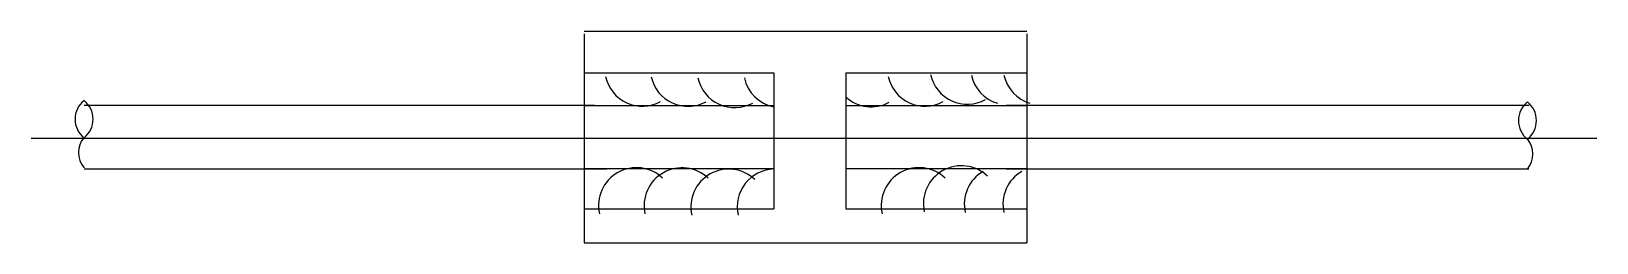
# Model space of a CAD drawing. Header units: metres. Extents: x -100456 to -97148, y -338358 to -337912.
import ezdxf

# ---------------------------------------------------------------- set-up
doc = ezdxf.new("R2010")
doc.units = ezdxf.units.M
doc.layers.add('AXIS', color=1, linetype='Continuous')
doc.layers.add('STEEL', color=1, linetype='Continuous')

msp = doc.modelspace()

# ---------------------------------------------------------------- linework, layer by layer
at = {"layer": 'AXIS'}
msp.add_line((-100455.97, -338137.29), (-97147.92, -338137.29), dxfattribs=at)
at = {"layer": 'STEEL'}
for points in [[(-99287.49, -337911.76), (-98352.14, -337911.76)], [(-99287.49, -337917.08), (-99287.49, -338358.43)], [(-98352.14, -337917.08), (-98352.14, -338358.43)], [(-99287.49, -337999.41), (-98886.54, -337999.41)], [(-98886.54, -337999.41), (-98886.54, -338286.72)], [(-98734.85, -337999.41), (-98734.85, -338286.72)], [(-98734.85, -337999.41), (-98352.14, -337999.41)], [(-100344.09, -338067.96), (-99265.59, -338067.96)], [(-99287.49, -338068.6), (-98886.54, -338068.6)], [(-98734.85, -338068.6), (-98352.14, -338068.6)], [(-98395.71, -338067.96), (-97291.09, -338067.96)], [(-100344.09, -338202.35), (-99239.47, -338202.35)], [(-99287.49, -338201.59), (-98886.54, -338201.59)], [(-98734.85, -338201.59), (-98352.14, -338201.59)], [(-98395.71, -338202.35), (-97291.09, -338202.35)], [(-99287.49, -338286.72), (-98886.54, -338286.72)], [(-98734.85, -338286.72), (-98352.14, -338286.72)], [(-99287.49, -338358.43), (-98352.14, -338358.43)]]:
    msp.add_lwpolyline(points, dxfattribs=at)
for points in [[(-99242.43, -338007.34, 0.5), (-99126.42, -338060.22, 1)], [(-99146.11, -338007.72, 0.5), (-99030.11, -338060.61, 1)], [(-99047.29, -338010.37, 0.5), (-98931.28, -338063.25, 1)], [(-98949.07, -338010.33, 0.3), (-98886.54, -338071.26, 1)], [(-98645.03, -338007.28, 0.5), (-98529.03, -338060.17, 1)], [(-98555.73, -338003.24, 0.5), (-98439.72, -338056.12, 1)], [(-98469.21, -338004.64, 0.27), (-98414.51, -338063.62, 1)], [(-98400.53, -338004.64, 0.27), (-98345.83, -338063.62, 1)], [(-98734.85, -338050.38, 0.32), (-98642.94, -338061.73, 1)], [(-99121.94, -338222.02, 0.74), (-99255.51, -338297.16, 1)], [(-99025.62, -338222.41, 0.74), (-99159.2, -338297.55, 1)], [(-98926.8, -338225.05, 0.74), (-99060.37, -338300.19, 1)], [(-98886.54, -338202.65, 0.47), (-98962.15, -338300.15, 1)], [(-98524.54, -338221.97, 0.74), (-98658.11, -338297.11, 1)], [(-98435.24, -338217.93, 0.74), (-98568.81, -338293.06, 1)], [(-98444.42, -338207.75, 0.33), (-98482.29, -338294.47, 1)], [(-98362.66, -338207.75, 0.33), (-98400.53, -338294.47, 1)]]:
    msp.add_lwpolyline(points, format="xyb", dxfattribs=at)
for centre, start, end in [((-100313.63, -338097.44), 128.23, 231.77), ((-100375.51, -338097.44), 308.23, 51.77), ((-97263.35, -338100.33), 128.23, 231.77), ((-97325.23, -338100.33), 308.23, 51.77), ((-100306.04, -338168.09), 140.41, 219.59), ((-97332.82, -338170.98), 320.41, 39.59)]:
    msp.add_arc(centre, 50, start, end, dxfattribs=at)

doc.saveas('drawing.dxf')
